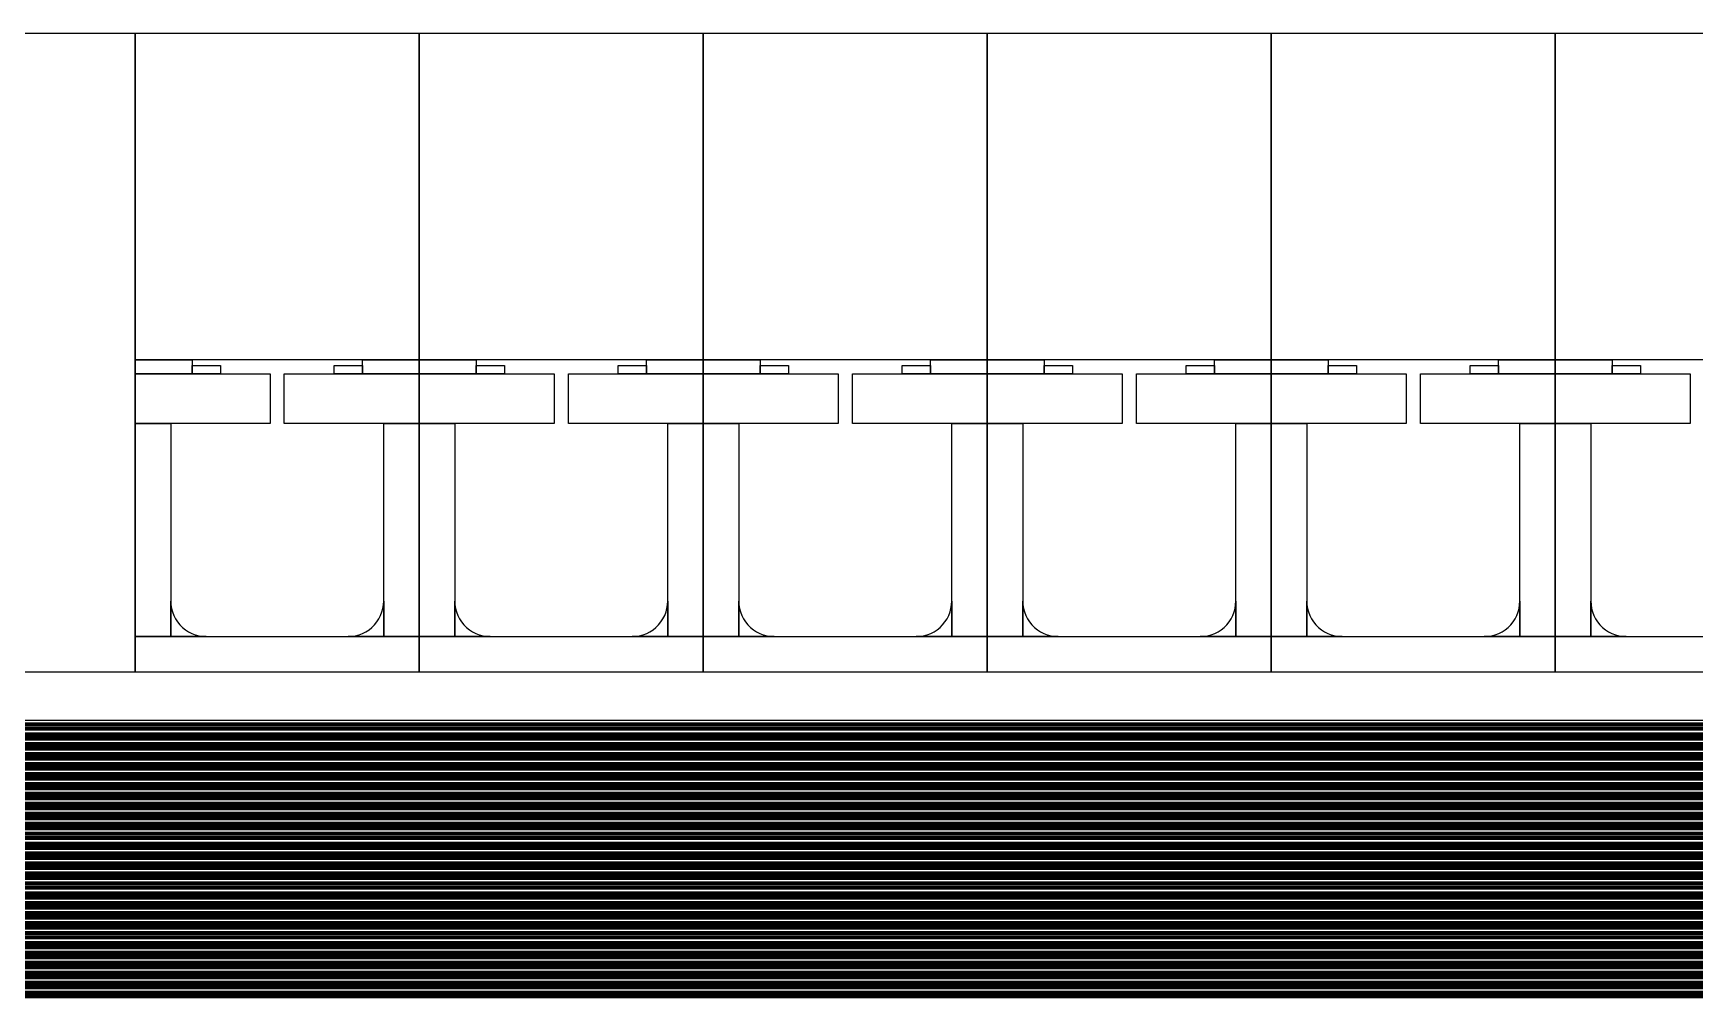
# Model space of a CAD drawing. Extents: x 450 to 6550, y 500 to 6500.
# Drawn here: x 2156 to 4496, y 5091 to 6450 of the extents above; entities that cross this region are included whole.
import ezdxf

# ---------------------------------------------------------------- set-up
doc = ezdxf.new("R2010")
doc.units = 0
doc.layers.add('BASEMETAL', color=3, linetype='CONTINUOUS')

msp = doc.modelspace()

# ---------------------------------------------------------------- linework, layer by layer
at = {"layer": 'BASEMETAL'}
msp.add_lwpolyline([(2100, 6450), (2300, 6450), (2300, 5550), (2100, 5550)], dxfattribs=at)
for points in [[(2300, 5990), (2300, 6450), (2700, 6450), (2700, 5990)], [(2700, 5990), (2700, 6450), (3100, 6450), (3100, 5990)], [(3100, 5990), (3100, 6450), (3500, 6450), (3500, 5990)], [(3500, 5990), (3500, 6450), (3900, 6450), (3900, 5990)], [(3900, 5990), (3900, 6450), (4300, 6450), (4300, 5990)], [(4300, 5990), (4300, 6450), (4700, 6450), (4700, 5990)], [(2300, 5970), (2300, 5990), (2380, 5990), (2380, 5970)], [(2300, 5900), (2300, 5970), (2490, 5970), (2490, 5900)], [(2380, 5970), (2380, 5982), (2420, 5982), (2420, 5970)], [(2510, 5900), (2510, 5970), (2700, 5970), (2700, 5900)], [(2580, 5970), (2580, 5982), (2620, 5982), (2620, 5970)], [(2620, 5970), (2620, 5990), (2700, 5990), (2700, 5970)], [(2700, 5970), (2700, 5990), (2780, 5990), (2780, 5970)], [(2700, 5900), (2700, 5970), (2890, 5970), (2890, 5900)], [(2780, 5970), (2780, 5982), (2820, 5982), (2820, 5970)], [(2910, 5900), (2910, 5970), (3100, 5970), (3100, 5900)], [(2980, 5970), (2980, 5982), (3020, 5982), (3020, 5970)], [(3020, 5970), (3020, 5990), (3100, 5990), (3100, 5970)], [(3100, 5970), (3100, 5990), (3180, 5990), (3180, 5970)], [(3100, 5900), (3100, 5970), (3290, 5970), (3290, 5900)], [(3180, 5970), (3180, 5982), (3220, 5982), (3220, 5970)], [(3310, 5900), (3310, 5970), (3500, 5970), (3500, 5900)], [(3380, 5970), (3380, 5982), (3420, 5982), (3420, 5970)], [(3420, 5970), (3420, 5990), (3500, 5990), (3500, 5970)], [(3500, 5970), (3500, 5990), (3580, 5990), (3580, 5970)], [(3500, 5900), (3500, 5970), (3690, 5970), (3690, 5900)], [(3580, 5970), (3580, 5982), (3620, 5982), (3620, 5970)], [(3710, 5900), (3710, 5970), (3900, 5970), (3900, 5900)], [(3780, 5970), (3780, 5982), (3820, 5982), (3820, 5970)], [(3820, 5970), (3820, 5990), (3900, 5990), (3900, 5970)], [(3900, 5970), (3900, 5990), (3980, 5990), (3980, 5970)], [(3900, 5900), (3900, 5970), (4090, 5970), (4090, 5900)], [(3980, 5970), (3980, 5982), (4020, 5982), (4020, 5970)], [(4110, 5900), (4110, 5970), (4300, 5970), (4300, 5900)], [(4180, 5970), (4180, 5982), (4220, 5982), (4220, 5970)], [(4220, 5970), (4220, 5990), (4300, 5990), (4300, 5970)], [(4300, 5970), (4300, 5990), (4380, 5990), (4380, 5970)], [(4300, 5900), (4300, 5970), (4490, 5970), (4490, 5900)], [(4380, 5970), (4380, 5982), (4420, 5982), (4420, 5970)], [(2300, 5600), (2300, 5900), (2350, 5900), (2350, 5600)], [(2650, 5600), (2650, 5900), (2700, 5900), (2700, 5600)], [(2700, 5600), (2700, 5900), (2750, 5900), (2750, 5600)], [(3050, 5600), (3050, 5900), (3100, 5900), (3100, 5600)], [(3100, 5600), (3100, 5900), (3150, 5900), (3150, 5600)], [(3450, 5600), (3450, 5900), (3500, 5900), (3500, 5600)], [(3500, 5600), (3500, 5900), (3550, 5900), (3550, 5600)], [(3850, 5600), (3850, 5900), (3900, 5900), (3900, 5600)], [(3900, 5600), (3900, 5900), (3950, 5900), (3950, 5600)], [(4250, 5600), (4250, 5900), (4300, 5900), (4300, 5600)], [(4300, 5600), (4300, 5900), (4350, 5900), (4350, 5600)], [(2350, 5600), (2350, 5650), (2350.274, 5644.774), (2351.093, 5639.604), (2352.447, 5634.549), (2354.323, 5629.663), (2356.699, 5625), (2359.549, 5620.611), (2362.843, 5616.543), (2366.543, 5612.843), (2370.611, 5609.549), (2375, 5606.699), (2379.663, 5604.323), (2384.549, 5602.447), (2389.604, 5601.093), (2394.774, 5600.274), (2400, 5600)], [(2600, 5600), (2605.226, 5600.274), (2610.396, 5601.093), (2615.451, 5602.447), (2620.337, 5604.323), (2625, 5606.699), (2629.389, 5609.549), (2633.457, 5612.843), (2637.157, 5616.543), (2640.451, 5620.611), (2643.301, 5625), (2645.677, 5629.663), (2647.553, 5634.549), (2648.907, 5639.604), (2649.726, 5644.774), (2650, 5650), (2650, 5600)], [(2750, 5600), (2750, 5650), (2750.274, 5644.774), (2751.093, 5639.604), (2752.447, 5634.549), (2754.323, 5629.663), (2756.699, 5625), (2759.549, 5620.611), (2762.843, 5616.543), (2766.543, 5612.843), (2770.611, 5609.549), (2775, 5606.699), (2779.663, 5604.323), (2784.549, 5602.447), (2789.604, 5601.093), (2794.774, 5600.274), (2800, 5600)], [(3000, 5600), (3005.226, 5600.274), (3010.396, 5601.093), (3015.451, 5602.447), (3020.337, 5604.323), (3025, 5606.699), (3029.389, 5609.549), (3033.457, 5612.843), (3037.157, 5616.543), (3040.451, 5620.611), (3043.301, 5625), (3045.677, 5629.663), (3047.553, 5634.549), (3048.907, 5639.604), (3049.726, 5644.774), (3050, 5650), (3050, 5600)], [(3150, 5600), (3150, 5650), (3150.274, 5644.774), (3151.093, 5639.604), (3152.447, 5634.549), (3154.323, 5629.663), (3156.699, 5625), (3159.549, 5620.611), (3162.843, 5616.543), (3166.543, 5612.843), (3170.611, 5609.549), (3175, 5606.699), (3179.663, 5604.323), (3184.549, 5602.447), (3189.604, 5601.093), (3194.774, 5600.274), (3200, 5600)], [(3400, 5600), (3405.226, 5600.274), (3410.396, 5601.093), (3415.451, 5602.447), (3420.337, 5604.323), (3425, 5606.699), (3429.389, 5609.549), (3433.457, 5612.843), (3437.157, 5616.543), (3440.451, 5620.611), (3443.301, 5625), (3445.677, 5629.663), (3447.553, 5634.549), (3448.907, 5639.604), (3449.726, 5644.774), (3450, 5650), (3450, 5600)], [(3550, 5600), (3550, 5650), (3550.274, 5644.774), (3551.093, 5639.604), (3552.447, 5634.549), (3554.323, 5629.663), (3556.699, 5625), (3559.549, 5620.611), (3562.843, 5616.543), (3566.543, 5612.843), (3570.611, 5609.549), (3575, 5606.699), (3579.663, 5604.323), (3584.549, 5602.447), (3589.604, 5601.093), (3594.774, 5600.274), (3600, 5600)], [(3800, 5600), (3805.226, 5600.274), (3810.396, 5601.093), (3815.451, 5602.447), (3820.337, 5604.323), (3825, 5606.699), (3829.389, 5609.549), (3833.457, 5612.843), (3837.157, 5616.543), (3840.451, 5620.611), (3843.301, 5625), (3845.677, 5629.663), (3847.553, 5634.549), (3848.907, 5639.604), (3849.726, 5644.774), (3850, 5650), (3850, 5600)], [(3950, 5600), (3950, 5650), (3950.274, 5644.774), (3951.093, 5639.604), (3952.447, 5634.549), (3954.323, 5629.663), (3956.699, 5625), (3959.549, 5620.611), (3962.843, 5616.543), (3966.543, 5612.843), (3970.611, 5609.549), (3975, 5606.699), (3979.663, 5604.323), (3984.549, 5602.447), (3989.604, 5601.093), (3994.774, 5600.274), (4000, 5600)], [(4200, 5600), (4205.226, 5600.274), (4210.396, 5601.093), (4215.451, 5602.447), (4220.337, 5604.323), (4225, 5606.699), (4229.389, 5609.549), (4233.457, 5612.843), (4237.157, 5616.543), (4240.451, 5620.611), (4243.301, 5625), (4245.677, 5629.663), (4247.553, 5634.549), (4248.907, 5639.604), (4249.726, 5644.774), (4250, 5650), (4250, 5600)], [(4350, 5600), (4350, 5650), (4350.274, 5644.774), (4351.093, 5639.604), (4352.447, 5634.549), (4354.323, 5629.663), (4356.699, 5625), (4359.549, 5620.611), (4362.843, 5616.543), (4366.543, 5612.843), (4370.611, 5609.549), (4375, 5606.699), (4379.663, 5604.323), (4384.549, 5602.447), (4389.604, 5601.093), (4394.774, 5600.274), (4400, 5600)], [(2300, 5550), (2300, 5600), (2700, 5600), (2700, 5550)], [(2700, 5550), (2700, 5600), (3100, 5600), (3100, 5550)], [(3100, 5550), (3100, 5600), (3500, 5600), (3500, 5550)], [(3500, 5550), (3500, 5600), (3900, 5600), (3900, 5550)], [(3900, 5550), (3900, 5600), (4300, 5600), (4300, 5550)], [(4300, 5550), (4300, 5600), (4700, 5600), (4700, 5550)], [(500, 5478), (500, 5482.3), (6500, 5482.3), (6500, 5478)], [(500, 5475), (500, 5477), (6500, 5477), (6500, 5475)], [(500, 5472), (500, 5474.4), (6500, 5474.4), (6500, 5472)], [(500, 5469), (500, 5471), (6500, 5471), (6500, 5469)], [(500, 5464), (500, 5468.3), (6500, 5468.3), (6500, 5464)], [(500, 5461), (500, 5463), (6500, 5463), (6500, 5461)], [(500, 5458), (500, 5460.4), (6500, 5460.4), (6500, 5458)], [(500, 5455), (500, 5457), (6500, 5457), (6500, 5455)], [(500, 5450), (500, 5454.3), (6500, 5454.3), (6500, 5450)], [(500, 5447), (500, 5449), (6500, 5449), (6500, 5447)], [(500, 5444), (500, 5446.4), (6500, 5446.4), (6500, 5444)], [(500, 5441), (500, 5443), (6500, 5443), (6500, 5441)], [(500, 5436), (500, 5440.3), (6500, 5440.3), (6500, 5436)], [(500, 5433), (500, 5435), (6500, 5435), (6500, 5433)], [(500, 5430), (500, 5432.4), (6500, 5432.4), (6500, 5430)], [(500, 5427), (500, 5429), (6500, 5429), (6500, 5427)], [(500, 5422), (500, 5426.3), (6500, 5426.3), (6500, 5422)], [(500, 5419), (500, 5421), (6500, 5421), (6500, 5419)], [(500, 5416), (500, 5418.4), (6500, 5418.4), (6500, 5416)], [(500, 5413), (500, 5415), (6500, 5415), (6500, 5413)], [(500, 5408), (500, 5412.3), (6500, 5412.3), (6500, 5408)], [(500, 5405), (500, 5407), (6500, 5407), (6500, 5405)], [(500, 5402), (500, 5404.4), (6500, 5404.4), (6500, 5402)], [(500, 5399), (500, 5401), (6500, 5401), (6500, 5399)], [(500, 5394), (500, 5398.3), (6500, 5398.3), (6500, 5394)], [(500, 5391), (500, 5393), (6500, 5393), (6500, 5391)], [(500, 5388), (500, 5390.4), (6500, 5390.4), (6500, 5388)], [(500, 5385), (500, 5387), (6500, 5387), (6500, 5385)], [(500, 5380), (500, 5384.3), (6500, 5384.3), (6500, 5380)], [(500, 5377), (500, 5379), (6500, 5379), (6500, 5377)], [(500, 5374), (500, 5376.4), (6500, 5376.4), (6500, 5374)], [(500, 5371), (500, 5373), (6500, 5373), (6500, 5371)], [(500, 5366), (500, 5370.3), (6500, 5370.3), (6500, 5366)], [(500, 5363), (500, 5365), (6500, 5365), (6500, 5363)], [(500, 5360), (500, 5362.4), (6500, 5362.4), (6500, 5360)], [(500, 5357), (500, 5359), (6500, 5359), (6500, 5357)], [(500, 5352), (500, 5356.3), (6500, 5356.3), (6500, 5352)], [(500, 5349), (500, 5351), (6500, 5351), (6500, 5349)], [(500, 5346), (500, 5348.4), (6500, 5348.4), (6500, 5346)], [(500, 5343), (500, 5345), (6500, 5345), (6500, 5343)], [(500, 5338), (500, 5342.3), (6500, 5342.3), (6500, 5338)], [(500, 5335), (500, 5337), (6500, 5337), (6500, 5335)], [(500, 5332), (500, 5334.4), (6500, 5334.4), (6500, 5332)], [(500, 5329), (500, 5331), (6500, 5331), (6500, 5329)], [(500, 5324), (500, 5328.3), (6500, 5328.3), (6500, 5324)], [(500, 5321), (500, 5323), (6500, 5323), (6500, 5321)], [(500, 5318), (500, 5320.4), (6500, 5320.4), (6500, 5318)], [(500, 5315), (500, 5317), (6500, 5317), (6500, 5315)], [(500, 5310), (500, 5314.3), (6500, 5314.3), (6500, 5310)], [(500, 5307), (500, 5309), (6500, 5309), (6500, 5307)], [(500, 5304), (500, 5306.4), (6500, 5306.4), (6500, 5304)], [(500, 5301), (500, 5303), (6500, 5303), (6500, 5301)], [(500, 5296), (500, 5300.3), (6500, 5300.3), (6500, 5296)], [(500, 5293), (500, 5295), (6500, 5295), (6500, 5293)], [(500, 5290), (500, 5292.4), (6500, 5292.4), (6500, 5290)], [(500, 5287), (500, 5289), (6500, 5289), (6500, 5287)], [(500, 5282), (500, 5286.3), (6500, 5286.3), (6500, 5282)], [(500, 5279), (500, 5281), (6500, 5281), (6500, 5279)], [(500, 5276), (500, 5278.4), (6500, 5278.4), (6500, 5276)], [(500, 5273), (500, 5275), (6500, 5275), (6500, 5273)], [(500, 5268), (500, 5272.3), (6500, 5272.3), (6500, 5268)], [(500, 5265), (500, 5267), (6500, 5267), (6500, 5265)], [(500, 5262), (500, 5264.4), (6500, 5264.4), (6500, 5262)], [(500, 5259), (500, 5261), (6500, 5261), (6500, 5259)], [(500, 5254), (500, 5258.3), (6500, 5258.3), (6500, 5254)], [(500, 5251), (500, 5253), (6500, 5253), (6500, 5251)], [(500, 5248), (500, 5250.4), (6500, 5250.4), (6500, 5248)], [(500, 5245), (500, 5247), (6500, 5247), (6500, 5245)], [(500, 5240), (500, 5244.3), (6500, 5244.3), (6500, 5240)], [(500, 5237), (500, 5239), (6500, 5239), (6500, 5237)], [(500, 5234), (500, 5236.4), (6500, 5236.4), (6500, 5234)], [(500, 5231), (500, 5233), (6500, 5233), (6500, 5231)], [(500, 5226), (500, 5230.3), (6500, 5230.3), (6500, 5226)], [(500, 5223), (500, 5225), (6500, 5225), (6500, 5223)], [(500, 5220), (500, 5222.4), (6500, 5222.4), (6500, 5220)], [(500, 5217), (500, 5219), (6500, 5219), (6500, 5217)], [(500, 5212), (500, 5216.3), (6500, 5216.3), (6500, 5212)], [(500, 5209), (500, 5211), (6500, 5211), (6500, 5209)], [(500, 5206), (500, 5208.4), (6500, 5208.4), (6500, 5206)], [(500, 5203), (500, 5205), (6500, 5205), (6500, 5203)], [(500, 5198), (500, 5202.3), (6500, 5202.3), (6500, 5198)], [(500, 5195), (500, 5197), (6500, 5197), (6500, 5195)], [(500, 5192), (500, 5194.4), (6500, 5194.4), (6500, 5192)], [(500, 5189), (500, 5191), (6500, 5191), (6500, 5189)], [(500, 5184), (500, 5188.3), (6500, 5188.3), (6500, 5184)], [(500, 5181), (500, 5183), (6500, 5183), (6500, 5181)], [(500, 5178), (500, 5180.4), (6500, 5180.4), (6500, 5178)], [(500, 5175), (500, 5177), (6500, 5177), (6500, 5175)], [(500, 5170), (500, 5174.3), (6500, 5174.3), (6500, 5170)], [(500, 5167), (500, 5169), (6500, 5169), (6500, 5167)], [(500, 5164), (500, 5166.4), (6500, 5166.4), (6500, 5164)], [(500, 5161), (500, 5163), (6500, 5163), (6500, 5161)], [(500, 5156), (500, 5160.3), (6500, 5160.3), (6500, 5156)], [(500, 5153), (500, 5155), (6500, 5155), (6500, 5153)], [(500, 5150), (500, 5152.4), (6500, 5152.4), (6500, 5150)], [(500, 5147), (500, 5149), (6500, 5149), (6500, 5147)], [(500, 5142), (500, 5146.3), (6500, 5146.3), (6500, 5142)], [(500, 5139), (500, 5141), (6500, 5141), (6500, 5139)], [(500, 5136), (500, 5138.4), (6500, 5138.4), (6500, 5136)], [(500, 5133), (500, 5135), (6500, 5135), (6500, 5133)], [(500, 5128), (500, 5132.3), (6500, 5132.3), (6500, 5128)], [(500, 5125), (500, 5127), (6500, 5127), (6500, 5125)], [(500, 5122), (500, 5124.4), (6500, 5124.4), (6500, 5122)], [(500, 5119), (500, 5121), (6500, 5121), (6500, 5119)], [(500, 5114), (500, 5118.3), (6500, 5118.3), (6500, 5114)], [(500, 5111), (500, 5113), (6500, 5113), (6500, 5111)], [(500, 5108), (500, 5110.4), (6500, 5110.4), (6500, 5108)], [(500, 5105), (500, 5107), (6500, 5107), (6500, 5105)], [(500, 5100), (500, 5104.3), (6500, 5104.3), (6500, 5100)], [(500, 5097), (500, 5099), (6500, 5099), (6500, 5097)], [(500, 5094), (500, 5096.4), (6500, 5096.4), (6500, 5094)], [(500, 5091), (500, 5093), (6500, 5093), (6500, 5091)]]:
    msp.add_lwpolyline(points, close=True, dxfattribs=at)

doc.saveas('drawing.dxf')
